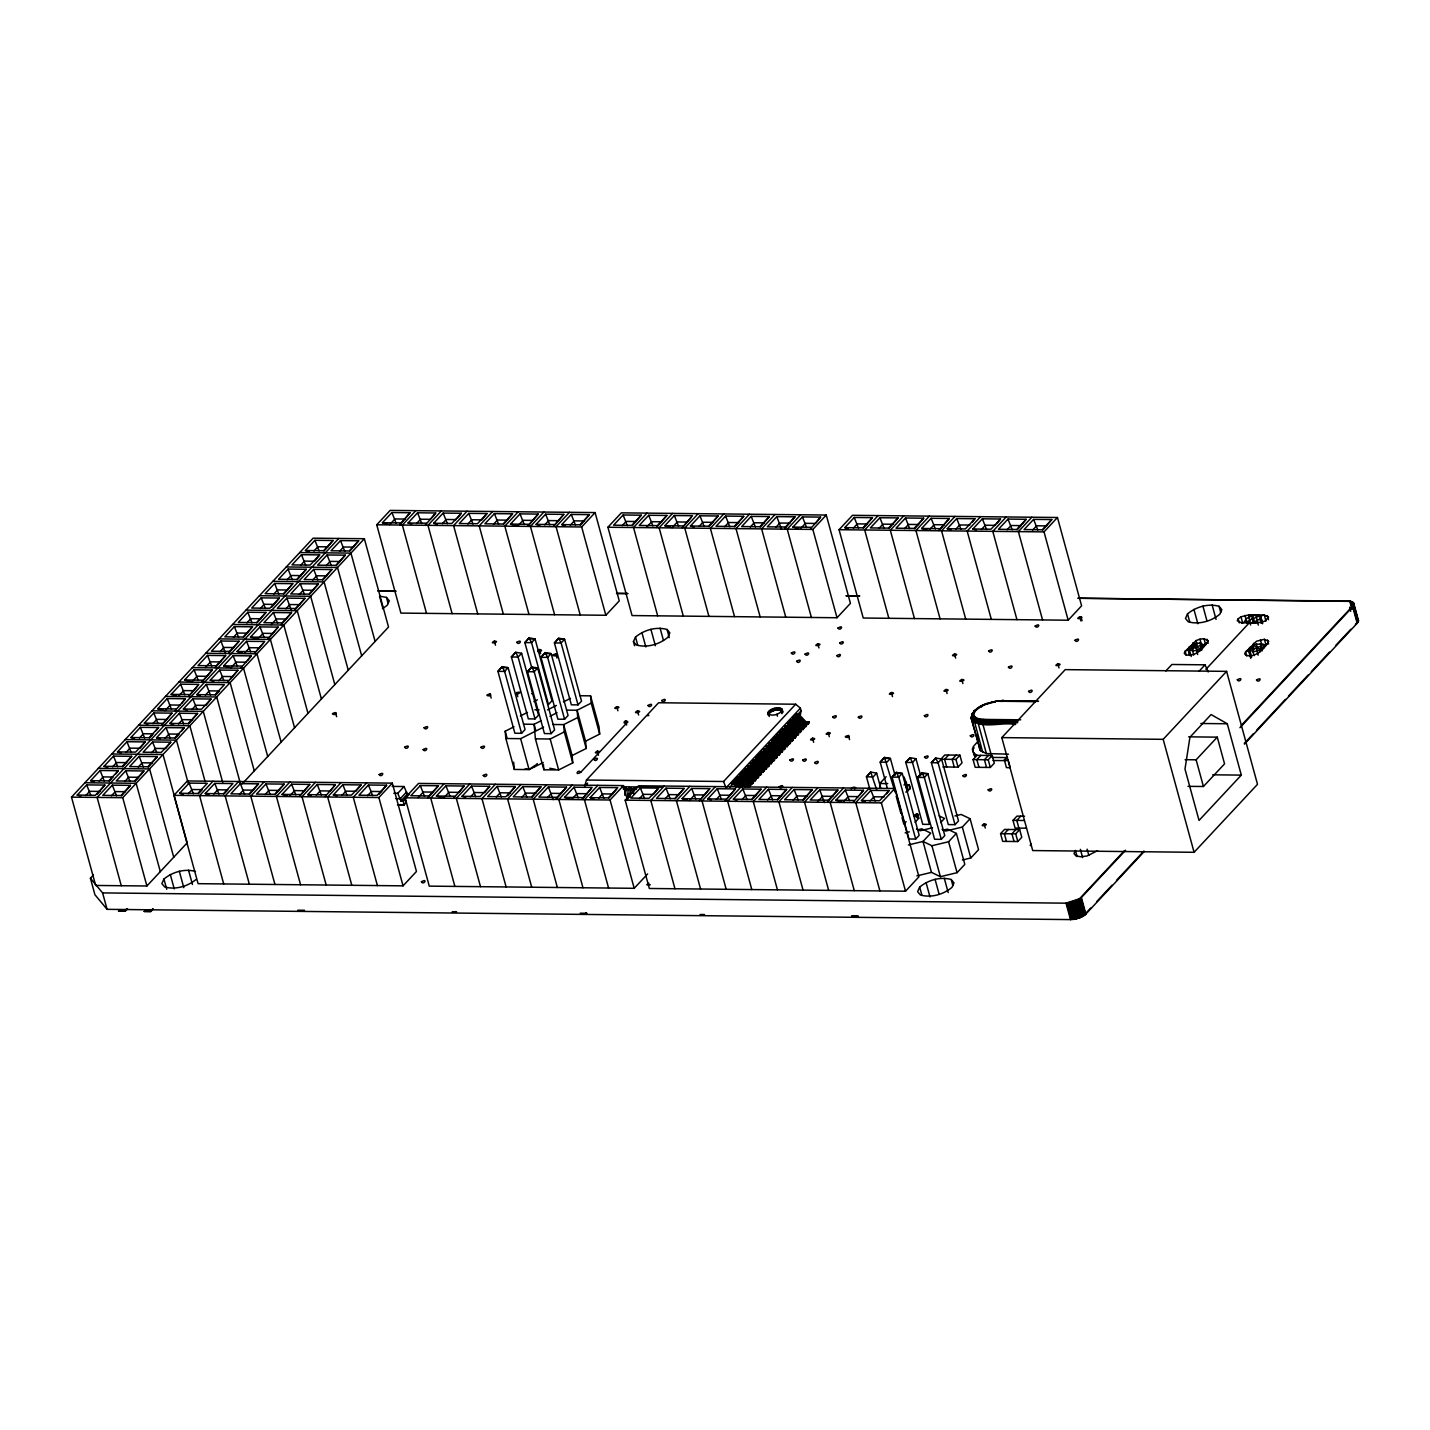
<?xml version="1.0" encoding="UTF-8"?>
<svg xmlns="http://www.w3.org/2000/svg" width="1430" height="1430" viewBox="0 0 1430 1430"><rect width="100%" height="100%" fill="white"/><g stroke="black" fill="none" stroke-linecap="round" stroke-linejoin="round"><path stroke-width="1.5" d="M624.713 795.205L626.269 787.555L625.357 793.722M627.556 799.495L628.199 788.824L629.361 787.59L631.595 788.538L630.29 795.92M628.181 798.029L628.449 793.757M629.665 797.386L630.183 788.842L631.345 787.608M633.025 793.15L633.275 788.877L636.404 787.662L635.76 789.557M633.526 793.811L633.776 789.539L623.641 789.432M976.851 709.673C977.512 705.955 992.849 701.326 982.821 705.741M1244.404 744.154L1357.195 623.266L1358.5 620.745L1357.731 618.958M978.674 707.85L974.027 711.068L973.741 713.23M975.939 710.192L971.185 717.806L980.39 750.678L986.378 753.556L1008.49 754.164M587.623 783.122L584.584 786.375L586.479 780.029L658.587 702.756L795.67 704.221L800.389 708.172L801.104 710.835L799.638 718.718L736.539 786.339M974.313 712.533L972.186 713.731L971.274 718.647L980.39 750.678M972.74 713.141L973.169 717.646C986.182 725.618 1003.61 718.039 1017.874 721.06M972.597 750.071L974.724 756.113L972.597 750.071L973.276 746.621L978.674 740.508M979.425 748.426L979.943 745.799M400.918 801.014L403.028 801.05L409.355 794.24L407.264 794.222L400.918 801.014L397.755 793.31L393.786 793.275M981.159 707.117L982.321 705.687M767.696 713.141C769.876 708.458 777.616 706.438 781.978 709.083L782.246 709.852C780.083 714.553 772.343 716.573 767.964 713.928L768.25 715.125C770.413 710.442 778.152 708.422 782.532 711.068L782.568 712.73L782.013 710.746M1253.896 649.309L1252.769 645.198L1256.469 641.23L1264.442 639.317L1268.696 641.355C1264.227 649.023 1255.88 657.997 1245.941 655.315L1244.708 653.832L1245.619 651.83L1252.358 648.433L1259.419 648.523L1260.652 649.989L1259.741 651.991L1260.491 649.81L1263.763 647.665L1264.674 645.681L1263.441 644.197L1256.38 644.126L1249.641 647.522L1248.748 649.506L1250.982 657.728M161.662 725.135L171.975 713.141L153.814 712.944L144.305 723.151L147.934 724.098M175.086 710.746L185.4 698.752L167.239 698.573L157.729 708.762L163.181 710.174M176.605 695.784L171.153 694.372L180.663 684.183L198.824 684.38L188.51 696.374L192.478 692.12M212.248 669.991L201.934 681.985L212.248 669.991L194.087 669.794L184.577 679.983L190.029 681.395M216.162 665.79L215.358 667.596L225.672 655.601L207.511 655.405L198.001 665.594L216.162 665.79L225.672 655.601M229.587 651.401L228.782 653.206L239.096 641.212L220.935 641.015L211.425 651.222L229.587 651.401L239.096 641.212M227.549 682.253L237.863 670.259L219.702 670.062L210.192 680.269L213.839 681.198M240.973 667.864L251.287 655.87L233.126 655.673L223.616 665.88L229.068 667.292M242.492 652.902L237.04 651.49L246.55 641.301L264.711 641.48L254.397 653.474L263.46 643.071M278.135 627.109L267.821 639.103L278.135 627.109L259.974 626.912L250.465 637.101L255.916 638.513M282.05 622.908L281.245 624.713L291.559 612.719L273.398 612.523L263.889 622.711L282.05 622.908L291.559 612.719M295.474 608.519L294.669 610.324L304.983 598.33L286.822 598.133L277.313 608.322L295.474 608.519L304.983 598.33M410.088 512.726L399.774 524.721L410.088 512.726L391.927 512.53L382.418 522.719L387.87 524.131M309.756 784.391L299.46 796.385L309.756 784.391L291.613 784.194L282.085 794.383L287.555 795.795M425.389 524.989L435.703 512.995L417.56 512.798L408.033 523.005L411.679 523.934M325.075 796.653L335.371 784.659L317.228 784.462L307.718 794.651L311.347 795.598M538.181 514.085L527.867 526.079L538.181 514.085L520.02 513.888L510.51 524.095L515.962 525.507M428.946 795.956L428.142 797.743L438.456 785.749L420.295 785.571L410.785 795.759L428.946 795.956L438.456 785.749M553.481 526.347L563.795 514.353L545.634 514.174L536.125 524.363L539.771 525.311M453.775 798.029L464.071 786.035L445.928 785.839L436.4 796.027L441.87 797.44M657.371 525.65L656.567 527.456L666.88 515.461L648.72 515.265L639.21 525.453L657.371 525.65L666.88 515.461M557.039 797.314L556.234 799.12L566.548 787.126L548.387 786.929L538.878 797.118L557.039 797.314L566.548 787.126M682.182 527.724L692.495 515.73L674.334 515.533L664.825 525.74L670.277 527.152M581.849 799.388L592.163 787.394L574.02 787.197L564.493 797.404L569.962 798.816M785.463 527.026L784.659 528.814L794.973 516.82L776.812 516.641L767.302 526.83L785.463 527.026L794.973 516.82M810.274 529.1L820.588 517.106L802.427 516.909L792.917 527.098L798.369 528.51M709.763 788.645L699.467 800.639L709.763 788.645L691.62 788.448L682.11 798.655L687.562 800.067M725.082 800.907L735.395 788.913L717.234 788.734L707.725 798.923L711.354 799.871M949.288 518.464L938.974 530.458L949.288 518.464L931.127 518.286L921.617 528.474L927.069 529.887M828.345 800.21L827.559 802.016L837.855 790.021L819.712 789.825L810.202 800.014L828.345 800.21L837.855 790.021M853.174 802.284L863.488 790.29L845.327 790.093L835.817 800.282L841.269 801.694M195.463 871.442C184.577 868.421 172.512 871.96 163.932 879.039L161.858 883.579L164.682 886.957C175.568 889.996 187.616 886.439 196.214 879.379M524.989 769L529.779 769.036L534.963 765.39M633.436 641.605L635.51 637.047C644.09 629.986 656.155 626.429 667.041 629.468L669.848 632.847L667.774 637.387C659.194 644.465 647.147 648.005 636.261 644.984L633.436 641.605L634.562 645.716M580.705 772.325C578.417 768.339 573.859 776.401 580.705 772.325L627.681 721.971C625.393 717.985 620.852 726.047 627.681 721.971M851.19 788.86C851.476 786.589 857.911 786.715 854.729 788.895M919.669 887.083L917.613 891.641L920.419 895.019C931.305 898.04 943.353 894.501 951.951 887.422L954.007 882.882L951.2 879.504C940.314 876.465 928.267 880.022 919.669 887.083L921.921 895.305M1004.039 701.272L1003.056 700.11L999.945 701.236M1187.526 613.881L1185.47 618.421L1188.276 621.818C1199.162 624.839 1211.228 621.281 1219.808 614.221L1221.863 609.663L1219.057 606.284C1208.171 603.263 1196.123 606.803 1187.526 613.881L1189.778 622.086M1188.294 648.863L1189.188 646.878L1195.927 643.482L1199.949 642.982L1204.221 645.037L1200.521 649.005L1196.57 650.418L1192.549 650.918L1188.294 648.863L1189.975 655.029M1192.316 644.555L1196.016 640.586L1199.949 639.174L1203.971 638.674L1208.243 640.712C1203.774 648.38 1195.426 657.353 1185.488 654.672L1184.255 653.188L1185.166 651.186L1191.905 647.79L1198.966 647.879L1200.181 649.345L1199.287 651.347L1204.06 644.859L1207.331 642.714L1204.543 644.68L1196.588 646.61L1192.316 644.555L1193.442 648.666M1238.183 618.779L1237.272 620.763L1241.544 622.819L1249.498 620.906L1253.198 616.938L1248.944 614.882L1240.972 616.795L1238.183 618.779L1239.31 622.89M1253.556 618.94L1252.644 620.924L1253.878 622.408L1260.938 622.479L1264.871 621.067L1268.571 617.099L1264.317 615.043L1256.344 616.974L1253.556 618.94L1254.682 623.051M1259.991 619.011L1260.885 617.009L1259.651 615.544L1252.591 615.454L1245.87 618.85L1244.958 620.852L1249.23 622.89L1253.252 622.408L1259.991 619.011L1261.117 623.123M1246.745 655.941L1245.619 651.83L1252.912 645.377L1253.681 643.214M972.186 713.731L971.185 717.806L972.239 720.899C984.805 728.943 1001.769 721.757 1015.64 724.545M996.531 701.147L991.312 702.434L996.531 701.147L1035.463 701.665M974.527 710.585L971.81 714.428L972.615 718.378C985.717 726.494 1003.306 718.879 1017.677 721.9M975.188 710.281L973.026 715.054L975.957 718.593L979.157 719.576L1018.178 720.327M97.186 794.24L104.855 785.088L86.694 784.891L77.184 795.08L80.831 796.027M115.759 773.862L118.279 770.699L100.118 770.502L90.608 780.691L94.255 781.638M122.712 766.891L131.703 756.309L113.542 756.113L104.033 766.301L107.679 767.249M121.103 752.859L117.457 751.93L126.966 741.723L145.127 741.92L140.104 748.248L130.023 748.14L126.055 752.395M156.031 730.694L158.551 727.53L140.39 727.334L130.881 737.54L134.509 738.47M162.984 723.723L171.975 713.141M181.628 703.506L185.4 698.752M197.572 685.953L193.801 690.708L183.701 690.601L178.428 696.267M243.529 637.405L252.52 626.823L234.359 626.626L224.85 636.833L243.011 637.029L252.52 626.823M256.953 623.015L265.944 612.433L247.783 612.255L238.274 622.443L256.435 622.64L265.944 612.433M121.478 795.938L130.47 785.356L112.327 785.159L102.799 795.348L120.96 795.545L130.47 785.356M271.7 607.214L279.368 598.062L261.207 597.865L251.698 608.054L269.841 608.25L279.368 598.062M140.122 775.721L143.894 770.967L125.751 770.77L116.223 780.977L134.384 781.155L143.894 770.967M283.801 594.236L292.793 583.672L274.632 583.476L265.122 593.665L283.265 593.861L292.793 583.672M148.327 767.159L157.318 756.577L139.157 756.381L129.647 766.587L147.808 766.766L157.318 756.577M297.226 579.865L306.217 569.283L288.056 569.086L278.546 579.275L296.689 579.472L306.217 569.283M170.742 742.188L161.233 752.395L143.072 752.198L152.581 741.991L170.742 742.188L165.719 748.516L155.638 748.408L151.669 752.663M319.641 554.894L310.113 565.082L291.97 564.904L301.48 554.697L319.641 554.894L314.618 561.221L304.519 561.114L300.568 565.368M181.664 730.98L184.166 727.799L166.005 727.62L156.496 737.808L160.142 738.756M324.074 551.086L333.065 540.504L314.904 540.308L305.394 550.514L309.023 551.444M188.599 723.991L197.59 713.427L179.429 713.23L169.92 723.419L173.566 724.367M186.99 709.977L183.344 709.03L192.853 698.841L211.014 699.038L205.992 705.365L195.91 705.258L191.942 709.512M230.194 679.429L237.863 670.259M247.515 660.624L251.287 655.87M309.416 594.523L318.407 583.941L300.246 583.744L290.737 593.951L308.898 594.129L318.407 583.941M322.84 580.133L331.832 569.551L313.671 569.355L304.161 579.561L322.322 579.74L331.832 569.551M336.264 565.744L345.256 555.162L327.095 554.965L317.585 565.172L335.746 565.368L345.256 555.162M349.689 551.354L358.68 540.772L340.519 540.594L331.009 550.782L349.17 550.979L358.68 540.772M431.931 517.749L435.703 512.995M457.564 518.018L461.318 513.263L443.175 513.084L433.665 523.273L437.294 524.22M249.535 794.419L258.526 783.837L240.365 783.64L230.856 793.847L249.017 794.025L258.526 783.837M486.951 513.549L477.423 523.738L459.28 523.541L468.79 513.352L486.951 513.549L481.91 519.876L471.828 519.769L467.86 524.006M275.15 794.687L284.141 784.105L265.98 783.926L256.471 794.115L274.632 794.311L284.141 784.105M503.575 524.399L512.566 513.817L494.405 513.62L484.895 523.809L503.056 524.006L512.566 513.817M335.371 784.659L330.348 790.987L320.266 790.879L316.298 795.134M554.804 524.935L563.795 514.353M336.962 795.867L333.333 794.937L342.843 784.73L361.004 784.927L355.981 791.255L345.881 791.148L341.931 795.402M580.419 525.221L589.41 514.639L571.267 514.442L561.74 524.631L565.386 525.579M378.95 794.365L386.618 785.195L368.457 785.016L358.948 795.205L377.109 795.402L386.618 785.195M632.275 525.757L641.266 515.193L623.105 514.997L613.595 525.185L631.738 525.382L641.266 515.193M464.071 786.035L459.048 792.363L448.966 792.256L443.675 797.922M683.504 526.312L691.244 517.32M465.662 797.243L462.033 796.296L471.543 786.107L489.686 786.303L484.663 792.631L474.581 792.524L470.613 796.778M709.119 526.58L718.11 515.998L699.949 515.819L690.44 526.008L694.086 526.955M507.65 795.741L515.318 786.572L497.157 786.375L487.648 796.582L505.791 796.778L515.318 786.572M734.734 526.866L743.725 516.284L725.582 516.087L716.055 526.276L734.216 526.472L743.725 516.284M531.942 797.422L540.933 786.84L522.772 786.661L513.263 796.85L531.424 797.046L540.933 786.84M760.367 527.134L769.358 516.552L751.197 516.355L741.687 526.562L759.831 526.74L769.358 516.552M583.172 797.976L590.912 788.985M820.588 517.106L815.565 523.434L805.483 523.326L800.192 528.993M608.805 798.244L616.527 789.253M863.434 528.224L872.425 517.66L854.264 517.463L844.755 527.652L848.401 528.6M658.533 788.109L649.023 798.298L630.862 798.101L640.372 787.912L658.533 788.109L653.51 794.437L643.428 794.329L639.46 798.566M889.049 528.51L898.04 517.928L879.897 517.731L870.37 527.92L888.53 528.117L898.04 517.928M675.157 798.959L684.148 788.377L666.005 788.18L656.477 798.369L674.638 798.566L684.148 788.377M914.682 528.778L923.673 518.196L905.512 518L896.002 528.206L914.145 528.385L923.673 518.196M726.404 799.495L735.395 788.913M972.382 521.914L974.903 518.75L956.742 518.554L947.232 528.743L950.861 529.69M752.019 799.781L761.01 789.199L742.849 789.003L733.34 799.191L736.968 800.139M996.746 523.773L1000.517 519.019L982.356 518.822L972.847 529.011L976.493 529.958M777.634 800.049L786.625 789.467L768.464 789.271L758.955 799.477L777.116 799.656L786.625 789.467M1022.361 524.041L1026.132 519.287L1007.989 519.09L998.462 529.297L1016.623 529.493L1026.132 519.287M803.249 800.317L812.24 789.735L794.097 789.539L784.57 799.745L802.731 799.942L812.24 789.735M1042.774 530.137L1051.747 519.555L1033.604 519.376L1024.094 529.565L1042.238 529.761L1051.747 519.555M859.716 795.026L863.488 790.29M886.582 793.722L889.102 790.558L870.942 790.361L861.432 800.568L865.061 801.497M905.834 792.131L910.338 788.502L909.283 784.641L906.977 784.838L904.01 776.919M1020.716 719.808L983.804 719.415L982.857 724.206L991.008 753.985M887.208 787.733L880.201 762.136L884.491 757.4L890.389 758.454L895.055 775.525M921.17 773.648L927.856 773.719L924.352 777.473L917.667 777.402L921.939 772.665L927.856 773.719L944.783 835.585L941.28 839.339L934.594 839.267L917.667 777.402L921.939 772.665L924.352 777.473L941.28 839.339M501.447 667.596L508.133 667.667L504.629 671.421L497.944 671.349L502.234 666.648L508.133 667.667L525.06 729.55L521.557 733.304L514.872 733.233L497.944 671.349L502.234 666.648L504.629 671.421L521.557 733.304M528.367 638.835L535.052 638.906L531.549 642.66L524.864 642.588L529.136 637.869L535.052 638.906L551.98 700.789L548.476 704.543L531.549 642.66L529.136 637.869L524.864 642.588L531.871 668.185M531.013 667.935L537.698 668.007L534.194 671.76L527.509 671.689L531.781 666.97L537.698 668.007L554.625 729.89L551.122 733.644L544.437 733.572L527.509 671.689L531.781 666.97L534.194 671.76L551.122 733.644M544.473 653.564L551.158 653.617L547.654 657.389L540.969 657.317L545.241 652.598L551.158 653.617L568.085 715.5L564.582 719.254L557.897 719.183L540.969 657.317L545.241 652.598L547.654 657.389L564.582 719.254M557.915 639.174L564.6 639.246L561.096 643L554.411 642.928L558.701 638.209L564.6 639.246L581.527 701.129L578.024 704.883L571.339 704.811L554.411 642.928L558.701 638.209L561.096 643L578.024 704.883M1239.917 727.709L1353.03 606.463L1353.692 603.067L1349.777 601.19L1352.011 609.395M111.772 753.985L163.002 754.522L187.169 842.842L146.897 885.992L95.667 885.456L71.5 797.136L313.134 538.181L364.364 538.717L388.531 627.037L242.349 783.694M85.782 795.545L89.75 791.308L99.832 791.416M99.206 781.155L103.175 776.919L113.256 777.026M112.63 766.784L116.599 762.53L126.68 762.637M139.479 738.005L143.447 733.751L153.528 733.858M152.903 723.616L156.871 719.361L166.953 719.469M165.004 710.639L170.295 704.99L180.377 705.097M191.852 681.878L197.126 676.211L207.225 676.319M205.277 667.488L210.55 661.822L220.649 661.929M220.023 651.687L223.974 647.433L234.073 647.54M233.447 637.297L237.398 633.043L247.497 633.15M246.872 622.908L250.822 618.672L260.921 618.779M260.296 608.519L264.246 604.282L274.346 604.389M273.72 594.129L277.67 589.893L287.77 590M287.144 579.758L291.094 575.504L301.194 575.611M313.974 550.979L317.943 546.725L328.024 546.832M104.855 785.088L95.345 795.277L77.184 795.08M118.279 770.699L108.769 780.887L90.608 780.691M131.703 756.309L122.194 766.498L104.033 766.301M145.127 741.92L135.618 752.109L117.457 751.93M158.551 727.53L149.042 737.737L130.881 737.54M333.065 540.504L323.538 550.711L305.394 550.514M109.288 781.263L111.933 778.438M149.56 738.112L152.206 735.288M338.749 538.449L97.115 797.404L121.282 885.724M196.768 694.64L206.278 684.452L224.439 684.648L214.929 694.837L196.768 694.64L200.415 695.588M111.397 795.831L115.365 791.577L125.447 791.684M124.821 781.441L128.789 777.187L138.871 777.294L134.903 781.549M138.245 767.052L142.214 762.798L152.295 762.905M165.094 738.273L169.062 734.037L179.143 734.144L175.175 738.38M178.518 723.884L182.486 719.648L192.567 719.755M205.366 695.123L209.334 690.869L219.416 690.976L215.447 695.23M218.79 680.734L222.758 676.479L232.84 676.587M230.891 667.756L236.182 662.09L246.264 662.197M244.316 653.367L249.606 647.701L259.688 647.808M257.74 638.996L263.031 633.329L273.112 633.436M271.164 624.606L276.455 618.94L286.536 619.047M285.911 608.805L289.879 604.55L299.96 604.658M299.335 594.415L303.303 590.161L313.385 590.268M312.759 580.026L316.709 575.772L326.809 575.879M326.183 565.637L330.133 561.382L340.233 561.49M339.607 551.247L343.558 547.011L353.657 547.118M184.166 727.799L174.657 738.005L156.496 737.808M197.59 713.427L188.081 723.616L169.92 723.419M211.014 699.038L201.505 709.226L183.344 709.03M376.733 524.774L390.158 510.403L595.095 512.583L619.262 600.886L605.837 615.275L400.901 613.095L376.733 524.774L581.67 526.973L595.095 512.583M71.5 797.136L122.73 797.69L364.364 538.717M389.693 524.613L394.984 518.947L405.065 519.054M415.773 510.671L402.348 525.06L426.515 613.363M416.631 523.469L420.599 519.215L430.68 519.322M90.412 878.252L102.603 892.91L1066.011 903.17C1068.567 902.044 1073.644 920.616 1070.498 919.597L107.089 909.337L94.898 894.679L90.412 878.252L93.451 874.981M173.924 795.348L187.348 780.959L392.303 783.139L416.47 871.46L403.046 885.849L198.091 883.669L173.924 795.348L378.879 797.529L392.303 783.139M441.387 510.939L427.963 525.328L452.13 613.649M179.626 793.293L189.135 783.104L207.296 783.3L197.769 793.489L179.626 793.293L183.255 794.24M188.206 793.757L192.174 789.521L202.256 789.628L198.305 793.865M442.245 523.738L446.214 519.483L456.295 519.608M461.318 513.263L451.808 523.469L433.665 523.273M212.981 781.245L199.556 795.616L223.706 883.937M467.02 511.207L453.596 525.597L477.745 613.917M205.241 793.561L214.75 783.372L232.911 783.569L223.402 793.757L205.241 793.561L208.869 794.508M213.839 794.043L217.789 789.789L227.888 789.896L223.92 794.15M238.595 781.513L225.171 795.902L249.338 884.205M492.635 511.493L479.211 525.865L503.36 614.185M125.232 911.25L118.547 911.178L125.232 911.25L127.574 908.747M239.454 794.311L243.422 790.057L253.503 790.164M493.493 524.292L497.443 520.037L507.543 520.145M264.21 781.781L250.786 796.17L274.953 884.491M518.25 511.761L504.826 526.151L528.993 614.453M150.847 911.518L144.162 911.446L150.847 911.518L153.189 909.015M265.068 794.58L269.037 790.325L279.118 790.45M517.785 525.972L523.076 520.306L533.158 520.413M289.825 782.049L276.401 796.439L300.568 884.759M543.865 512.029L530.441 526.419L554.608 614.739M289.361 796.278L294.651 790.611L304.733 790.719M544.723 524.828L548.691 520.591L558.773 520.699M315.44 782.335L302.016 796.707L326.183 885.027M569.48 512.298L556.056 526.687L580.223 615.007M570.338 525.114L574.306 520.86L584.387 520.967M589.41 514.639L579.901 524.828L561.74 524.631M341.073 782.603L327.649 796.993L351.798 885.295M361.004 784.927L351.476 795.134L333.333 794.937M366.688 782.871L353.264 797.261L377.413 885.581M607.911 527.241L621.335 512.852L826.272 515.05L850.439 603.353L837.015 617.742L632.06 615.561L607.911 527.241L812.848 529.422L826.272 515.05M367.546 795.67L371.514 791.433L381.596 791.541M622.175 525.65L626.143 521.414L636.225 521.521M646.95 513.138L633.526 527.509L657.675 615.83M521.593 653.296L518.089 657.049L511.404 656.978L528.331 718.861L535.017 718.915L538.52 715.161L521.593 653.296L515.694 652.259L511.404 656.978L515.694 652.259L518.089 657.049L535.017 718.915M397.755 793.31L404.1 786.518L407.264 794.222M646.485 527.348L651.758 521.682L661.858 521.789M406.62 791.916L400.275 798.709L395.842 798.673M672.565 513.406L659.141 527.795L683.308 616.098M397.469 804.822L404.082 804.893L406.048 802.766L404.869 797.886M418.06 797.636L423.352 791.988L433.433 792.095M672.1 527.616L677.391 521.95L687.473 522.057M444.14 783.694L430.716 798.083L454.883 886.403M698.18 513.674L684.755 528.063L708.923 616.384M699.038 526.472L703.006 522.236L713.087 522.343M718.11 515.998L708.601 526.204L690.44 526.008M469.755 783.98L456.331 798.351L480.498 886.672M723.795 513.942L710.37 528.331L734.537 616.652M724.653 526.758L728.621 522.504L738.702 522.611M489.686 786.303L480.176 796.492L462.033 796.296M495.388 784.248L481.964 798.637L506.113 886.94M749.409 514.228L736.003 528.617L760.152 616.92M496.246 797.046L500.196 792.792L510.296 792.899M750.267 527.026L754.236 522.772L764.317 522.88M534.337 766.748L537.323 763.549M521.003 784.516L507.578 798.905L531.728 887.226M775.042 514.496L761.618 528.885L785.767 617.206M521.861 797.314L525.829 793.078L535.91 793.185M775.9 527.295L779.851 523.04L789.95 523.148M546.618 784.784L533.193 799.173L557.36 887.494M800.657 514.764L787.233 529.154L811.4 617.474M547.476 797.6L551.444 793.346L561.525 793.453M572.232 785.07L558.808 799.459L582.975 887.762M571.768 799.281L577.059 793.614L587.14 793.722M597.847 785.338L584.423 799.727L608.59 888.048M839.07 529.708L852.495 515.318L1057.449 517.499L1081.598 605.82L1068.174 620.209L863.237 618.028L839.07 529.708L1044.025 531.889L1057.449 517.499M590.125 797.672L599.635 787.465L617.778 787.662L608.268 797.869L590.125 797.672L593.754 798.619M598.705 798.137L602.674 793.882L612.755 793.99M853.352 528.117L857.321 523.88L867.402 523.988M872.425 517.66L862.916 527.849L844.755 527.652M623.48 785.606L418.525 783.425L405.101 797.815L610.056 799.996L623.48 785.606L627.001 798.53M623.14 788.77L626.269 787.555M878.109 515.604L864.685 529.976L888.852 618.296M636.404 787.662L633.275 788.877M625.178 800.157L638.602 785.767L894.787 788.502L918.954 876.822L905.53 891.212L649.345 888.477L625.178 800.157L881.363 802.891L894.787 788.502M878.967 528.403L882.936 524.149L893.017 524.256M903.724 515.873L890.318 530.262L914.467 618.564M664.217 786.053L650.793 800.425L674.96 888.745M904.582 528.671L908.55 524.417L918.632 524.524M665.075 798.852L669.043 794.597L679.125 794.705M929.357 516.141L915.933 530.53L940.082 618.85M689.832 786.321L676.408 800.711L700.575 889.013M928.892 530.351L934.165 524.685L944.265 524.792M689.367 800.532L694.658 794.865L704.74 794.973M954.972 516.409L941.548 530.798L965.715 619.119M715.465 786.589L702.041 800.979L726.19 889.299M955.83 529.207L959.798 524.971L969.88 525.078M586.479 780.029L723.562 781.495L795.67 704.221M974.903 518.75L965.393 528.939L947.232 528.743M800.389 708.172L726.011 787.894L723.562 781.495M716.305 799.388L720.273 795.151L730.355 795.259M736.504 787.573L733.554 784.462L731.82 784.444L732.607 782.407L734.806 782.425L739.239 787.09M742.116 787.841L736.218 781.62L734.484 781.602L735.27 779.565L737.469 779.582L744.851 787.358M736.879 777.813L740.132 776.722L747.515 784.498L750.625 784.534L749.838 786.572L746.246 786.536L736.879 777.813L739.096 777.849L746.478 785.624L750.625 784.534M739.542 774.971L742.778 773.88L750.178 781.656L753.288 781.692L752.502 783.729L748.909 783.694L739.542 774.971L741.741 774.989L749.141 782.764L753.538 782.621M742.206 772.129L745.441 771.038L752.824 778.814L755.952 778.832L755.165 780.887L751.572 780.851L742.206 772.129L744.404 772.146L751.787 779.922L755.952 778.832M744.869 769.269L748.105 768.178L755.487 775.954L758.597 775.99L757.828 778.027L754.236 777.992L744.869 769.269L747.068 769.286L754.45 777.062L758.597 775.99M747.515 766.426L750.768 765.336L758.15 773.112L761.26 773.147L760.474 775.185L756.881 775.149L747.515 766.426L749.731 766.444L757.114 774.22L761.511 774.077M750.178 763.566L753.413 762.476L760.814 770.252L763.924 770.287L763.137 772.325L759.545 772.289L750.178 763.566L752.377 763.602L759.777 771.378L763.924 770.287M752.841 760.724L756.077 759.634L763.459 767.409L766.587 767.445L765.801 769.483L762.208 769.447L752.841 760.724L755.04 760.742L762.422 768.518L766.587 767.445M755.505 757.882L758.74 756.792L766.123 764.567L769.233 764.585L768.464 766.641L764.871 766.605L755.505 757.882L757.703 757.9L765.086 765.676L769.501 765.515M758.15 755.022L761.404 753.932L768.786 761.707L771.896 761.743L771.11 763.781L767.517 763.745L758.15 755.022L760.367 755.04L767.749 762.816L771.896 761.743M760.814 752.18L764.049 751.09L771.449 758.865L774.56 758.901L773.773 760.939L770.18 760.903L760.814 752.18L763.012 752.198L770.413 759.974L774.56 758.901M763.477 749.32L766.712 748.23L774.095 756.005L777.223 756.041L776.436 758.079L772.844 758.043L763.477 749.32L765.676 749.356L773.058 757.131L777.473 756.971M766.14 746.478L769.376 745.388L776.758 753.163L779.868 753.199L779.082 755.237L775.507 755.201L766.14 746.478L768.339 746.496L775.721 754.271L779.868 753.199M768.786 743.636L772.021 742.545L779.422 750.321L782.532 750.339L781.745 752.395L778.152 752.359L768.786 743.636L770.985 743.654L778.385 751.429L782.532 750.339M771.449 740.776L774.685 739.685L782.067 747.461L785.195 747.497L784.409 749.534L780.816 749.499L771.449 740.776L773.648 740.794L781.03 748.569L785.445 748.426M774.113 737.934L777.348 736.843L784.73 744.619L787.841 744.655L787.072 746.692L783.479 746.657L774.113 737.934L776.311 737.952L783.694 745.727L787.841 744.655M776.758 735.074L780.011 733.983L787.394 741.759L790.504 741.795L789.718 743.832L786.125 743.797L776.758 735.074L778.975 735.109L786.357 742.885L790.504 741.795M779.422 732.231L782.657 731.141L790.057 738.917L793.167 738.952L792.381 740.99L788.788 740.955L779.422 732.231L781.62 732.249L789.02 740.025L793.418 739.882M782.085 729.389L785.32 728.299L792.703 736.075L795.831 736.093L795.044 738.148L791.451 738.112L782.085 729.389L784.284 729.407L791.666 737.183L795.831 736.093M784.748 726.529L787.984 725.439L795.366 733.215L798.476 733.25L797.708 735.288L794.115 735.252L784.748 726.529L786.947 726.547L794.329 734.323L798.744 734.18M787.394 723.687L790.647 722.597L798.029 730.373L801.14 730.408L800.353 732.446L796.76 732.41L787.394 723.687L789.61 723.705L796.993 731.481L801.14 730.408M790.057 720.827L793.293 719.737L800.693 727.513L803.803 727.548L803.017 729.586L799.424 729.55L790.057 720.827L792.256 720.863L799.656 728.639L803.803 727.548M792.721 717.985L795.956 716.895L803.338 724.67L806.466 724.706L805.68 726.744L802.087 726.708L792.721 717.985L794.919 718.003L802.302 725.779L806.717 725.636M795.384 715.143L798.619 714.053L806.002 721.828L809.112 721.846L808.325 723.902L804.75 723.866L795.384 715.143L797.582 715.161L804.965 722.937L809.112 721.846M980.587 516.695L967.163 531.066L991.33 619.387M405.065 797.636L429.268 886.135L634.205 888.316L647.629 873.927M731.82 784.444L732.607 782.407M734.484 781.602L735.27 779.565M737.147 778.742L737.916 776.705M739.793 775.9L740.579 773.862M745.119 770.198L745.906 768.16M747.783 767.356L748.82 766.248M750.428 764.496L751.215 762.458M753.092 761.654L753.878 759.616M755.755 758.812L756.542 756.756M758.418 755.952L759.187 753.914M761.064 753.11L761.85 751.072M763.727 750.25L764.764 749.141M766.391 747.407L767.427 746.299M769.036 744.565L769.823 742.51M771.7 741.705L772.486 739.668M774.363 738.863L775.149 736.825M777.026 736.003L777.795 733.965M779.672 733.161L780.458 731.123M782.335 730.319L783.372 729.193M784.999 727.459L786.035 726.351M787.662 724.617L788.431 722.579M790.307 721.757L791.094 719.719M792.971 718.915L793.757 716.877M795.634 716.073L796.421 714.017M729.765 787.287L801.104 710.835M731.57 783.515L734.806 782.425M734.234 780.673L737.469 779.582M739.096 777.849L740.132 776.722M741.741 774.989L742.778 773.88M744.404 772.146L745.441 771.038M747.068 769.286L748.105 768.178M749.731 766.444L750.768 765.336M752.377 763.602L753.413 762.476M755.04 760.742L756.077 759.634M757.703 757.9L758.74 756.792M760.367 755.04L761.404 753.932M763.012 752.198L764.049 751.09M765.676 749.356L766.712 748.23M768.339 746.496L769.376 745.388M770.985 743.654L772.021 742.545M773.648 740.794L774.685 739.685M776.311 737.952L777.348 736.843M778.975 735.109L780.011 733.983M781.62 732.249L782.657 731.141M784.284 729.407L785.32 728.299M786.947 726.547L787.984 725.439M789.61 723.705L790.647 722.597M792.256 720.863L793.293 719.737M794.919 718.003L795.956 716.895M797.582 715.161L798.619 714.053M746.835 770.216L747.872 769.108L755.272 776.883L758.865 776.919M765.461 750.267L766.498 749.159L773.88 756.935L772.844 758.043M768.107 747.425L769.143 746.317L776.544 754.093L780.119 754.128M784.069 730.337L785.106 729.211L792.488 736.986L796.081 737.04M786.715 727.477L787.751 726.369L795.151 734.144L794.115 735.252M741.08 786.858L727.655 801.247L751.805 889.567M981.445 529.493L985.413 525.239L995.495 525.346M746.478 785.624L747.515 784.498M749.141 782.764L750.178 781.656M751.787 779.922L752.824 778.814M754.45 777.062L755.487 775.954M757.114 774.22L758.15 773.112M759.777 771.378L760.814 770.252M762.422 768.518L763.459 767.409M765.086 765.676L766.123 764.567M767.749 762.816L768.786 761.707M770.413 759.974L771.449 758.865M773.058 757.131L774.095 756.005M775.721 754.271L776.758 753.163M778.385 751.429L779.422 750.321M781.03 748.569L782.067 747.461M783.694 745.727L784.73 744.619M786.357 742.885L787.394 741.759M789.02 740.025L790.057 738.917M791.666 737.183L792.703 736.075M794.329 734.323L795.366 733.215M796.993 731.481L798.029 730.373M799.656 728.639L800.693 727.513M802.302 725.779L803.338 724.67M804.965 722.937L806.002 721.828M748.909 783.694L749.946 782.585M751.572 780.851L756.202 779.761M754.236 777.992L755.272 776.883M756.881 775.149L757.918 774.041L750.536 766.266M759.545 772.289L764.174 771.217M762.208 769.447L766.838 768.375M764.871 766.605L765.908 765.479M767.517 763.745L772.146 762.673M770.18 760.903L774.81 759.831M775.507 755.201L776.544 754.093M778.152 752.359L782.782 751.268M780.816 749.499L781.852 748.391M783.479 746.657L788.109 745.584M786.125 743.797L790.754 742.724M788.788 740.955L789.825 739.846L782.442 732.071M791.451 738.112L792.488 736.986M796.76 732.41L801.39 731.338M799.424 729.55L804.053 728.478M802.087 726.708L803.124 725.6M804.75 723.866L809.362 722.794M753.288 781.692L752.502 783.729M761.26 773.147L760.474 775.185M769.233 764.585L768.464 766.641M777.223 756.041L776.436 758.079M785.195 747.497L784.409 749.534M793.167 738.952L792.381 740.99M798.476 733.25L797.708 735.288M806.466 724.706L805.68 726.744M1000.517 519.019L991.008 529.207L972.847 529.011M741.938 799.656L745.888 795.42L755.987 795.527M1006.202 516.963L992.778 531.352L1016.944 619.655M761.01 789.199L751.501 799.388L733.34 799.191M766.695 787.144L753.27 801.533L777.437 889.835M1007.06 529.761L1011.028 525.507L1021.109 525.614L1017.141 529.869M767.553 799.942L771.521 795.688L781.602 795.795M1031.817 517.231L1018.392 531.62L1042.559 619.941M792.309 787.412L778.885 801.801L803.052 890.121M1032.675 530.029L1036.643 525.793L1046.724 525.9M793.167 800.21L797.136 795.956L807.217 796.063M817.924 787.68L804.5 802.069L828.667 890.389M817.46 801.908L822.75 796.242L832.832 796.349M843.557 787.966L830.133 802.337L854.282 890.658M843.092 802.176L848.365 796.51L858.447 796.617M880.737 788.055L876.662 773.13L873.158 776.883L866.473 776.812L869.976 789.61M869.172 788.234L855.748 802.623L879.897 890.926M880.058 787.108L879.772 783.515L886.117 776.722M870.03 801.032L873.98 796.778L884.08 796.885M915.987 758.74L912.483 762.494L905.798 762.422L922.725 824.306L929.411 824.377L912.483 762.494L910.088 757.686L905.798 762.422L910.088 757.686L915.987 758.74L920.652 775.811M889.102 790.558L879.593 800.746L861.432 800.568M903.992 785.034L906.531 782.317M905.941 787.322L909.283 784.641M941.584 759.044L938.08 762.798L931.395 762.726L948.322 824.592L955.008 824.663L958.511 820.909L941.584 759.044L935.685 757.989L931.395 762.726L935.685 757.989L938.08 762.798L955.008 824.663M948.555 755.04L944.587 759.294L946.696 766.998M956.116 755.129L952.148 759.366L954.257 767.07M959.905 755.165L944.765 755.004L940.815 759.259L955.937 759.419L959.905 755.165L962.015 762.869L958.046 767.106L942.906 766.945M906.155 821.589L903.814 824.091L902.062 817.692M973.079 759.598L977.048 755.344L992.17 755.505L994.279 763.209L990.311 767.463L975.188 767.302L973.079 759.598L988.219 759.759L992.17 755.505M980.837 755.38L976.869 759.634L978.978 767.338M1001.804 737.612L1065.225 669.633L1226.6 671.367L1257.506 784.319L1194.086 852.298L1032.71 850.564L1001.804 737.612L1163.18 739.328L1226.6 671.367M988.398 755.469L984.43 759.723L986.539 767.409M915.683 839.053L919.186 835.299L902.259 773.416L896.342 772.361L892.07 777.098L908.997 838.981L915.683 839.053L898.755 777.169L896.342 772.361L892.07 777.098L898.755 777.169L902.259 773.416L897.79 773.38M1004.343 759.92L1008.132 759.974L1010.241 767.678L1006.452 767.624L1004.343 759.92L1006.988 757.096M1000.571 833.672L1004.539 829.436L1019.679 829.597L1021.771 837.301L1017.82 841.537L1002.68 841.376L1000.571 833.672L1015.711 833.851L1019.679 829.597M1026.454 828.185L1015.103 828.077L1012.994 820.373L1016.962 816.119L1024.524 816.208M1008.329 829.472L1004.361 833.726L1006.47 841.43M1020.752 816.155L1016.784 820.409L1018.893 828.113M1015.89 829.561L1011.922 833.797L1014.031 841.501M1165.861 670.956L1171.903 664.485L1205.043 664.825L1208.207 671.975M1199.001 671.314L1205.043 664.825M1205.901 669.329L1249.23 622.89L1256.916 622.98M1185.112 759.688L1196.123 759.795L1217.27 737.147L1224.563 763.852L1203.434 786.5L1188.026 786.339M1143.803 851.976L1085.513 914.413L1079.882 917.756L1072.572 919.526L1068.085 903.081L1078.595 899.774L1124.23 850.868M1241.383 725.314L1353.96 604.658L1350.867 601.387L1078.077 598.187M1090.697 908.05L1083.082 916.201L1070.498 919.597L1066.011 903.17L1080.597 898.362L1125.589 850.242M1096.774 901.526L1111.986 885.224M1116.562 880.344L1143.946 850.993M1244.35 743.368L1253.484 733.59M1256.523 730.337L1285.427 699.341M1288.466 696.088L1308.253 674.889M1311.292 671.635L1329.543 652.062M1335.638 645.538L1350.85 629.236M1355.408 624.338L1358.464 621.085M1241.312 775.114L1199.037 820.427L1184.987 769.072L1189.939 737.219L1211.085 714.553L1227.28 723.759L1241.312 775.114L1212.712 774.81M915.021 822.322L918.9 818.175L913.556 815.583M940.618 822.608L944.497 818.461L939.153 815.887M908.408 844.951L922.994 841.448L931.913 845.738L948.59 841.734L956.366 833.422L947.447 829.132L943.282 830.133M942.084 829.346L945.641 831.062L962.336 827.058L970.094 818.747L961.175 814.457L954.918 815.958M916.862 875.893L931.466 872.372L940.386 876.679L957.063 872.675L964.821 864.364L956.366 833.422M962.444 860.002L970.791 858L978.567 849.688L970.094 818.747M983.804 719.415L979.729 719.058L978.102 722.919L986.378 753.556M1000.714 701.29L1038.555 701.254M974.027 711.068L978.048 707.832M973.723 711.693L981.141 706.456M124.088 910.839L127.181 908.604M152.813 908.872L149.703 911.107L149.292 909.587M382.418 608.733L387.208 605.337L389.282 600.797L386.457 597.418L379.522 596.113L382.9 608.429M516.695 692.603C513.799 697.25 525.114 690.368 516.695 692.603L517.803 696.696M1031.209 844.111L1030.136 845.255L1031.37 845.845M1097.596 850.653L1087.014 855.998L1080.687 856.767L1075.914 855.873L1073.984 853.549L1075.414 850.421L1077.094 856.588M979.729 719.058L976.69 718.11L974.509 721.81L982.767 752.43M977.137 708.422L981.874 705.562M533.873 701.576L537.394 699.788M520.413 715.947L527.473 712.408M543.221 762.512L529.1 769.608L514.317 769.447L505.863 738.506L505.201 731.231L514.014 726.78M547.547 709.906L556.359 705.455M563.42 701.898L570.481 698.358M541.148 720.738L534.087 724.295L523.541 724.17M549.978 716.287L557.021 712.73M505.863 738.506L520.627 738.667L543.579 727.119M580.008 695.731L590.554 695.856L591.216 703.131L577.094 710.245L566.548 710.12M535.785 730.48L534.087 724.295L535.41 738.845L543.883 769.787L558.647 769.948L572.769 762.834L572.107 755.558L586.228 748.462L585.567 741.187L577.094 710.245L577.756 717.52L563.652 724.617L553.088 724.51M535.41 738.845L550.192 739.006L564.314 731.892L563.652 724.617L572.107 755.558M585.567 741.187L599.688 734.073L599.027 726.798L590.554 695.856M976.69 718.11L974.688 716.627L972.15 720.059C984.698 728.085 1001.626 720.899 1015.479 723.687M981.266 705.955L986.396 703.614M494.369 641.087C487.416 644.859 501.662 641.587 494.369 641.087L495.477 645.18M538.52 651.705C545.688 651.043 537.769 647.307 537.644 651.544M616.777 706.67C609.824 710.442 624.088 707.171 616.777 706.67L617.903 710.764M817.817 643.804C810.864 647.576 825.128 644.304 817.817 643.804L818.943 647.915M637.494 710.889C630.541 714.678 644.805 711.407 637.494 710.889L638.62 715M647.701 715.787L648.845 715.375M597.347 751.143C590.393 754.933 604.658 751.662 597.347 751.143L598.473 755.255M954.507 653.975C947.554 657.746 961.818 654.493 954.507 653.975L955.633 658.086M1079.757 616.813C1072.804 620.584 1087.05 617.313 1079.757 616.813L1080.865 620.906M891.373 692.531C884.419 696.303 898.683 693.05 891.373 692.531L892.499 696.642M961.764 679.482C954.811 683.254 969.075 679.983 961.764 679.482L962.89 683.594M945.963 689.475C939.01 693.264 953.274 689.993 945.963 689.475L947.089 693.586M812.544 738.184C805.591 741.973 819.855 738.702 812.544 738.184L813.67 742.295M828.167 732.535C821.213 736.325 835.477 733.054 828.167 732.535L829.293 736.647M1057.896 663.788C1050.943 667.578 1065.207 664.307 1057.896 663.788L1059.022 667.899M974.241 747.908L972.293 748.891L973.276 750.053M1252.769 645.198L1257.042 647.254L1264.996 645.323L1267.802 643.357L1264.531 645.502L1263.763 647.665L1257.042 651.061L1253.002 651.562L1248.748 649.506M648.952 883.186L646.735 884.759L650.275 884.795M916.344 814.117C909.391 817.906 923.655 814.635 916.344 814.117L917.47 818.228M984.162 823.93C977.208 827.702 991.473 824.449 984.162 823.93L985.288 828.042M986.235 703.631L995.28 702.005M986.146 703.864L991.455 702.273M986.164 704.311L989.792 703.22M905.172 832.85L909.337 831.849M917.685 829.829L921.85 828.828L930.769 833.136L922.994 841.448L931.466 872.372M932.557 827.773L920.044 830.776L916.487 829.043M1241.544 622.819L1249.23 622.89M555.859 653.921C547.315 655.637 559.452 657.174 555.859 653.921L556.967 658.032M335.514 712.605C326.987 714.321 339.125 715.84 335.514 712.605L336.64 716.716M490.043 693.961C481.517 695.659 493.654 697.197 490.043 693.961L491.169 698.072M555.394 769.322L549.764 768.268M848.419 735.503C839.893 737.219 852.03 738.756 848.419 735.503L849.545 739.614M455.795 911.643L452.148 911.857L456.617 911.893M855.212 915.897L851.565 916.112L858.25 916.183L857.035 915.79M996.263 701.254L1002.341 701.361M378.074 591.144L395.913 591.323M616.634 593.593L627.788 593.7M846.274 595.935L859.645 596.06M1078.131 598.294L1349.169 601.118M382.418 522.719L400.579 522.915M408.033 523.005L426.194 523.183M510.51 524.095L528.671 524.292M536.125 524.363L554.286 524.56M664.825 525.74L682.986 525.936M792.917 527.098L811.078 527.295M921.617 528.474L939.778 528.671M299.71 552.57L350.94 553.106L375.107 641.427M286.286 566.959L337.516 567.496L361.683 655.816M272.862 581.331L324.092 581.885L348.259 670.205M377.878 590.715L395.717 590.912M616.491 593.253L627.645 593.379M846.167 595.702L859.555 595.845M259.438 595.72L310.668 596.274L334.834 684.595M246.014 610.11L297.243 610.664L321.41 698.966M232.59 624.499L283.819 625.035L307.986 713.356M250.465 637.101L268.625 637.297M219.165 638.888L270.395 639.425L294.562 727.745M237.04 651.49L255.201 651.687M205.741 653.278L256.971 653.814L281.138 742.134M223.616 665.88L241.777 666.076M192.317 667.649L243.547 668.203L267.714 756.524M184.577 679.983L202.738 680.179M210.192 680.269L228.353 680.448M178.893 682.038L230.123 682.593L254.29 770.913M1001.089 700.968L1038.073 701.361M171.153 694.372L189.314 694.569M165.469 696.428L216.699 696.982L240.276 783.139M534.874 709.763L539.092 709.798M157.729 708.762L175.89 708.958M152.045 710.817L203.275 711.371L222.722 782.442M1200.86 723.491L1227.28 723.759M1017.606 722.794C1003.145 719.791 985.431 727.441 972.275 719.201L971.327 716.984M144.305 723.151L162.466 723.348M138.621 725.207L189.85 725.743L205.169 781.763M1188.652 736.843L1217.27 737.147M125.197 739.596L176.426 740.132L188.224 783.211M992.206 757.417L1007.507 757.578M883.704 758.383L890.389 758.454L886.886 762.208L880.201 762.136L884.491 757.4L895.055 792.077M993.046 760.51L1006.166 760.635M98.348 768.357L149.578 768.911L173.745 857.231M879.772 783.515L887.726 783.604M906.977 784.838L909.087 784.856L910.124 788.717M747.282 785.428L750.875 785.463M622.139 786.786L661.929 787.215M84.924 782.746L136.154 783.3L160.321 871.621M626.519 788.484L624.284 787.537M631.595 788.538L629.361 787.59M636.672 788.591L634.437 787.644M392.178 786.393L404.1 786.518M628.199 788.824L630.183 788.842M409.159 794.454L407.05 794.437L406.424 792.131M282.085 794.383L300.246 794.58M307.718 794.651L325.861 794.848M436.4 796.027L454.561 796.224M564.493 797.404L582.654 797.582M682.11 798.655L700.253 798.852M707.725 798.923L725.868 799.12M835.817 800.282L853.96 800.478M399.56 804.625L404.279 804.679M1012.994 820.373L1024.345 820.498M297.833 910.213L304.519 910.284M580.24 913.216L586.926 913.287L585.71 912.894M700.074 914.503L704.525 914.539M876.662 773.13L870.745 772.075L866.473 776.812L870.745 772.075L876.662 789.682M531.746 693.622L532.979 694.229M1248.944 614.882L1264.317 615.043L1265.997 621.21M973.866 753.038L976.994 755.344M406.048 802.766L404.69 798.351M801.354 718.075L805.787 722.74M793.078 720.666L796.027 723.777M790.415 723.526L797.797 731.302M784.212 739.578L787.161 742.688M774.47 740.615L778.903 745.28M771.807 743.457L779.189 751.233M763.835 752.019L771.217 759.795M758.508 757.703L761.475 760.814M755.862 760.563L761.761 766.784M753.199 763.405L760.581 771.181M745.227 771.95L752.609 779.725M742.563 774.81L745.513 777.92M739.9 777.652L742.867 780.762M737.254 780.512L741.67 785.177M736.432 780.691L742.349 786.911M734.591 783.354L737.54 786.464M733.769 783.533L736.736 786.643M1033.604 519.376L1037.805 530.012M1007.989 519.09L1012.19 529.726M982.356 518.822L986.557 529.457M956.742 518.554L960.942 529.189M931.127 518.286L935.327 528.903M905.512 518L909.712 528.635M879.897 517.731L884.098 528.367M854.264 517.463L858.465 528.099M802.427 516.909L806.627 527.545M776.812 516.641L781.584 529.368M751.197 516.355L755.398 526.991M870.942 790.361L875.142 800.997M725.582 516.087L729.783 526.723M845.327 790.093L849.527 800.729M699.949 515.819L704.15 526.454M819.712 789.825L824.484 802.57M674.334 515.533L678.535 526.168M794.097 789.539L798.28 800.174M648.72 515.265L652.92 525.9M768.464 789.271L772.665 799.906M623.105 514.997L627.305 525.632M742.849 789.003L747.05 799.638M717.234 788.734L721.435 799.37M571.267 514.442L575.468 525.078M691.62 788.448L695.82 799.084M545.634 514.174L549.835 524.81M666.005 788.18L670.187 798.816M520.02 513.888L524.22 524.524M640.372 787.912L644.573 798.548M494.405 513.62L498.605 524.256M599.635 787.465L603.835 798.101M468.79 513.352L472.99 523.988M574.02 787.197L578.203 797.833M443.175 513.084L447.376 523.72M548.387 786.929L553.178 799.674M417.56 512.798L421.743 523.434M522.772 786.661L526.973 797.297M391.927 512.53L396.128 523.166M497.157 786.375L501.358 797.01M471.543 786.107L475.743 796.742M340.519 540.594L344.719 551.229M445.928 785.839L450.128 796.474M327.095 554.965L331.295 565.601M314.904 540.308L319.105 550.943M420.295 785.571L424.495 796.206M313.671 569.355L317.871 579.99M301.48 554.697L305.68 565.333M300.246 583.744L304.447 594.38M288.056 569.086L292.256 579.722M286.822 598.133L291.595 610.878M274.632 583.476L278.832 594.111M368.457 785.016L372.658 795.652M273.398 612.523L277.599 623.158M261.207 597.865L265.408 608.501M342.843 784.73L347.043 795.366M259.974 626.912L264.175 637.548M247.783 612.255L251.984 622.89M317.228 784.462L321.428 795.098M246.55 641.301L250.751 651.919M234.359 626.626L238.56 637.262M233.126 655.673L237.326 666.308M291.613 784.194L295.796 794.83M220.935 641.015L225.708 653.76M219.702 670.062L223.902 680.698M207.511 655.405L211.712 666.04M265.98 783.926L270.181 794.544M206.278 684.452L210.478 695.087M194.087 669.794L198.287 680.43M240.365 783.64L244.566 794.276M192.853 698.841L197.054 709.477M180.663 684.183L184.863 694.819M214.75 783.372L218.951 794.008M179.429 713.23L183.63 723.866M167.239 698.573L171.439 709.209M166.005 727.62L170.206 738.255M189.135 783.104L193.336 793.739M153.814 712.944L158.015 723.58M152.581 741.991L156.782 752.627M140.39 727.334L144.591 737.969M139.157 756.381L143.358 767.016M126.966 741.723L131.167 752.359M125.751 770.77L129.933 781.406M113.542 756.113L117.743 766.748M112.327 785.159L116.509 795.795M100.118 770.502L104.319 781.138M86.694 784.891L90.894 795.527M973.884 714.732L974.688 716.627M1353.692 603.067L1358.5 620.745M1353.245 602.53L1358.375 621.424M1352.959 602.298L1358.232 621.782M1352.619 602.066L1358.035 622.157M1352.244 601.869L1357.803 622.515M1351.815 601.69L1357.535 622.89M1351.368 601.529L1353.048 607.696M1352.708 606.821L1357.195 623.266M1350.867 601.387L1352.548 607.553M1350.331 601.279L1352.029 607.446M1349.598 607.214L1350.724 611.325M1267.338 615.615L1268.464 619.726M1267.463 639.889L1268.589 644M1260.885 617.009L1262.583 623.176M1260.277 615.544L1262.529 623.766M1259.651 615.544L1261.349 621.692M1264.442 639.317L1266.122 645.484M1256.344 616.974L1258.311 625.089M1260.402 639.818L1261.528 643.911M1260.402 643.625L1261.528 647.736M1261.063 646.753L1262.19 650.865M1251.965 615.454L1253.091 619.565M1252.305 618.922L1253.431 623.033M1248.658 616.884L1249.784 620.995M1256.38 644.126L1257.506 648.237M1249.498 620.906L1250.624 624.999M1256.38 647.951L1257.506 652.062M1257.042 651.061L1258.15 655.172M1244.922 615.383L1246.996 622.962M1252.448 645.556L1253.574 649.649M1252.358 648.433L1253.484 652.545M1253.002 651.562L1254.128 655.673M1240.972 616.795L1242.652 622.962M1249.981 650.99L1251.661 657.157M1248.408 649.864L1250.66 658.086M1219.057 606.284L1220.737 612.451M1212.122 604.979L1216.054 619.369M1202.916 606.106L1206.849 620.495M1207.009 639.246L1208.136 643.357M1203.971 638.674L1205.669 644.841M1193.925 609.377L1197.857 623.748M1199.949 639.174L1201.075 643.268M1199.949 642.982L1201.075 647.093M1200.61 646.11L1201.736 650.221M1196.016 640.586L1197.142 644.698M1195.927 643.482L1197.053 647.593M1195.927 647.307L1197.053 651.419M1196.57 650.418L1197.697 654.529M1194.336 646.664L1193.21 642.553L1192.459 644.733L1185.166 651.186L1186.292 655.298M1191.994 644.912L1193.103 649.005M1191.905 647.79L1193.675 655.029M1189.51 650.346L1191.208 656.513M1187.955 649.22L1189.653 655.387M1196.123 759.795L1203.434 786.5M1163.18 739.328L1194.086 852.298M1080.919 616.67L1082.045 620.763M1044.025 531.889L1068.174 620.209M1087.104 849.188L1088.802 855.355M1080.365 849.366L1082.599 857.589M1081.384 897.611L1085.87 914.056M1081.009 897.986L1085.513 914.413M1080.597 898.362L1085.102 914.789M1080.15 898.719L1084.655 915.146M1079.668 899.077L1084.172 915.504M1079.149 899.434L1083.636 915.861M1078.595 899.774L1083.082 916.201M1078.006 900.114L1082.492 916.541M1077.38 900.435L1081.884 916.862M1076.736 900.739L1081.241 917.184M1076.075 901.043L1080.58 917.47M1075.396 901.329L1079.882 917.756M1074.681 901.597L1079.185 918.024M1073.966 901.847L1078.47 918.275M1073.233 902.062L1077.737 918.507M1072.5 902.276L1077.005 918.704M1071.767 902.473L1076.254 918.9M1071.016 902.634L1075.503 919.061M1070.266 902.777L1074.77 919.222M1069.533 902.902L1074.019 919.347M1068.8 903.009L1073.287 919.436M1066.673 903.17L1071.177 919.597M1015.711 833.851L1017.82 841.537M988.219 759.759L990.311 767.463M977.03 735.163L978.763 741.544M955.937 759.419L958.046 767.106M962.336 827.058L970.791 858M948.59 841.734L957.063 872.675M951.2 879.504L952.881 885.653M944.265 878.199L948.197 892.57M931.913 845.738L940.386 876.679M917.506 813.974L918.632 818.085M935.059 879.325L938.992 893.696M907.299 786.768L908.354 790.629M906.817 786.929L907.871 790.772M906.352 787.108L907.407 790.969M926.068 882.578L930 896.95M896.217 796.349L900.9 813.42M812.848 529.422L837.015 617.742M881.363 802.891L905.53 891.212M808.075 722.972L808.325 723.902M802.766 728.657L803.017 729.586M800.103 731.517L800.353 732.446M794.794 737.219L795.044 738.148M781.978 709.083L782.782 711.836M781.245 708.458L781.781 710.442M780.065 708.065L780.619 710.049M781.298 711.693L781.852 713.677M789.467 742.903L789.718 743.832M778.546 707.886L779.1 709.87M776.794 707.957L777.33 709.941M786.804 745.763L787.072 746.692M776.919 714.196L777.455 716.162M774.899 708.279L775.453 710.263M773.022 708.815L773.576 710.799M771.271 709.53L771.825 711.514M781.495 751.465L781.745 752.395M769.787 710.388L770.323 712.372M768.643 711.318L769.179 713.302M767.928 712.265L768.464 714.249M768.714 714.535L769.251 716.519M778.832 754.307L779.082 755.237M773.523 760.009L773.773 760.939M770.859 762.851L771.11 763.781M765.55 768.553L765.801 769.483M762.887 771.396L763.137 772.325M757.56 777.098L757.828 778.027M754.915 779.958L755.165 780.887M749.588 785.642L749.838 786.572M743.243 771.002L743.493 771.932M667.041 629.468L669.276 637.673M660.106 628.163L663.466 640.479M650.9 629.289L655.387 645.716M641.891 632.543L645.824 646.914M635.51 637.047L637.762 645.27M581.67 526.973L605.837 615.275M625.536 720.935L626.662 725.046M591.216 703.131L599.688 734.073M610.056 799.996L634.205 888.316M577.756 717.52L586.228 748.462M586.711 783.729L586.961 784.659M564.314 731.892L572.769 762.834M539.503 649.56L540.611 653.653M550.192 739.006L558.647 769.948M520.627 738.667L529.1 769.608M505.201 731.231L506.881 737.415M386.457 597.418L388.156 603.567M404.082 804.893L403.224 800.836L401.115 800.818L400.471 798.494M378.879 797.529L403.046 885.849M188.528 870.137L192.46 884.509M179.322 871.263L183.809 887.69M170.313 874.517L174.246 888.906M163.932 879.039L166.738 889.299M122.73 797.69L146.897 885.992M102.603 892.91L107.089 909.337M543.382 764.317L543.883 769.787M513.656 762.172L514.317 769.447M379.165 774.524C381.435 778.51 385.993 770.448 379.165 774.524M404.672 747.193C406.942 751.179 411.5 743.117 404.672 747.193M424.067 727.781C426.355 731.767 430.895 723.705 424.067 727.781M423.137 749.57C425.425 753.538 429.983 745.495 423.137 749.57M516.748 642.32C519.036 646.306 523.577 638.245 516.748 642.32M480.909 747.282C483.197 751.25 487.737 743.207 480.909 747.282M421.403 881.774C423.673 885.742 428.231 877.698 421.403 881.774M483.251 775.453C485.539 779.422 490.079 771.36 483.251 775.453M593.808 759.384C596.096 763.352 600.636 755.308 593.808 759.384M647.987 705.473C650.275 709.441 654.815 701.397 647.987 705.473M661.661 700.539C663.931 704.507 668.489 696.464 661.661 700.539M791.344 653.045C793.632 657.014 798.172 648.97 791.344 653.045M796.599 661.286C798.87 665.272 803.428 657.21 796.599 661.286M805.054 654.118C807.324 658.086 811.883 650.042 805.054 654.118M837.962 628.038C840.25 632.006 844.79 623.963 837.962 628.038M839.696 642.91C841.984 646.878 846.524 638.835 839.696 642.91M836.8 655.637C839.088 659.605 843.629 651.544 836.8 655.637M789.843 760.027C792.131 763.995 796.689 755.934 789.843 760.027M779.1 786.786C781.388 790.754 785.946 782.711 779.1 786.786M802.659 760.152C804.947 764.138 809.487 756.077 802.659 760.152M832.689 716.895C834.959 720.863 839.517 712.801 832.689 716.895M814.653 762.548C816.941 766.534 821.481 758.472 814.653 762.548M858.304 717.163C860.592 721.131 865.132 713.087 858.304 717.163M924.37 715.679C926.64 719.665 931.198 711.604 924.37 715.679M924.531 757.096C926.819 761.064 931.359 753.02 924.531 757.096M988.613 650.99C990.901 654.958 995.441 646.914 988.613 650.99M970.291 735.789C972.561 739.757 977.119 731.713 970.291 735.789M1008.436 667.184C1010.706 671.153 1015.264 663.109 1008.436 667.184M962.837 775.668C965.107 779.636 969.665 771.592 962.837 775.668M1035.159 626.054C1037.447 630.022 1041.987 621.978 1035.159 626.054M1028.545 691.369C1030.833 695.338 1035.374 687.294 1028.545 691.369M988.13 789.878C990.4 793.865 994.958 785.803 988.13 789.878M1074.931 640.283C1077.201 644.251 1081.759 636.207 1074.931 640.283M1237.29 679.786C1239.56 683.772 1244.118 675.711 1237.29 679.786M1256.505 680.001C1258.775 683.969 1263.333 675.907 1256.505 680.001"/></g></svg>
